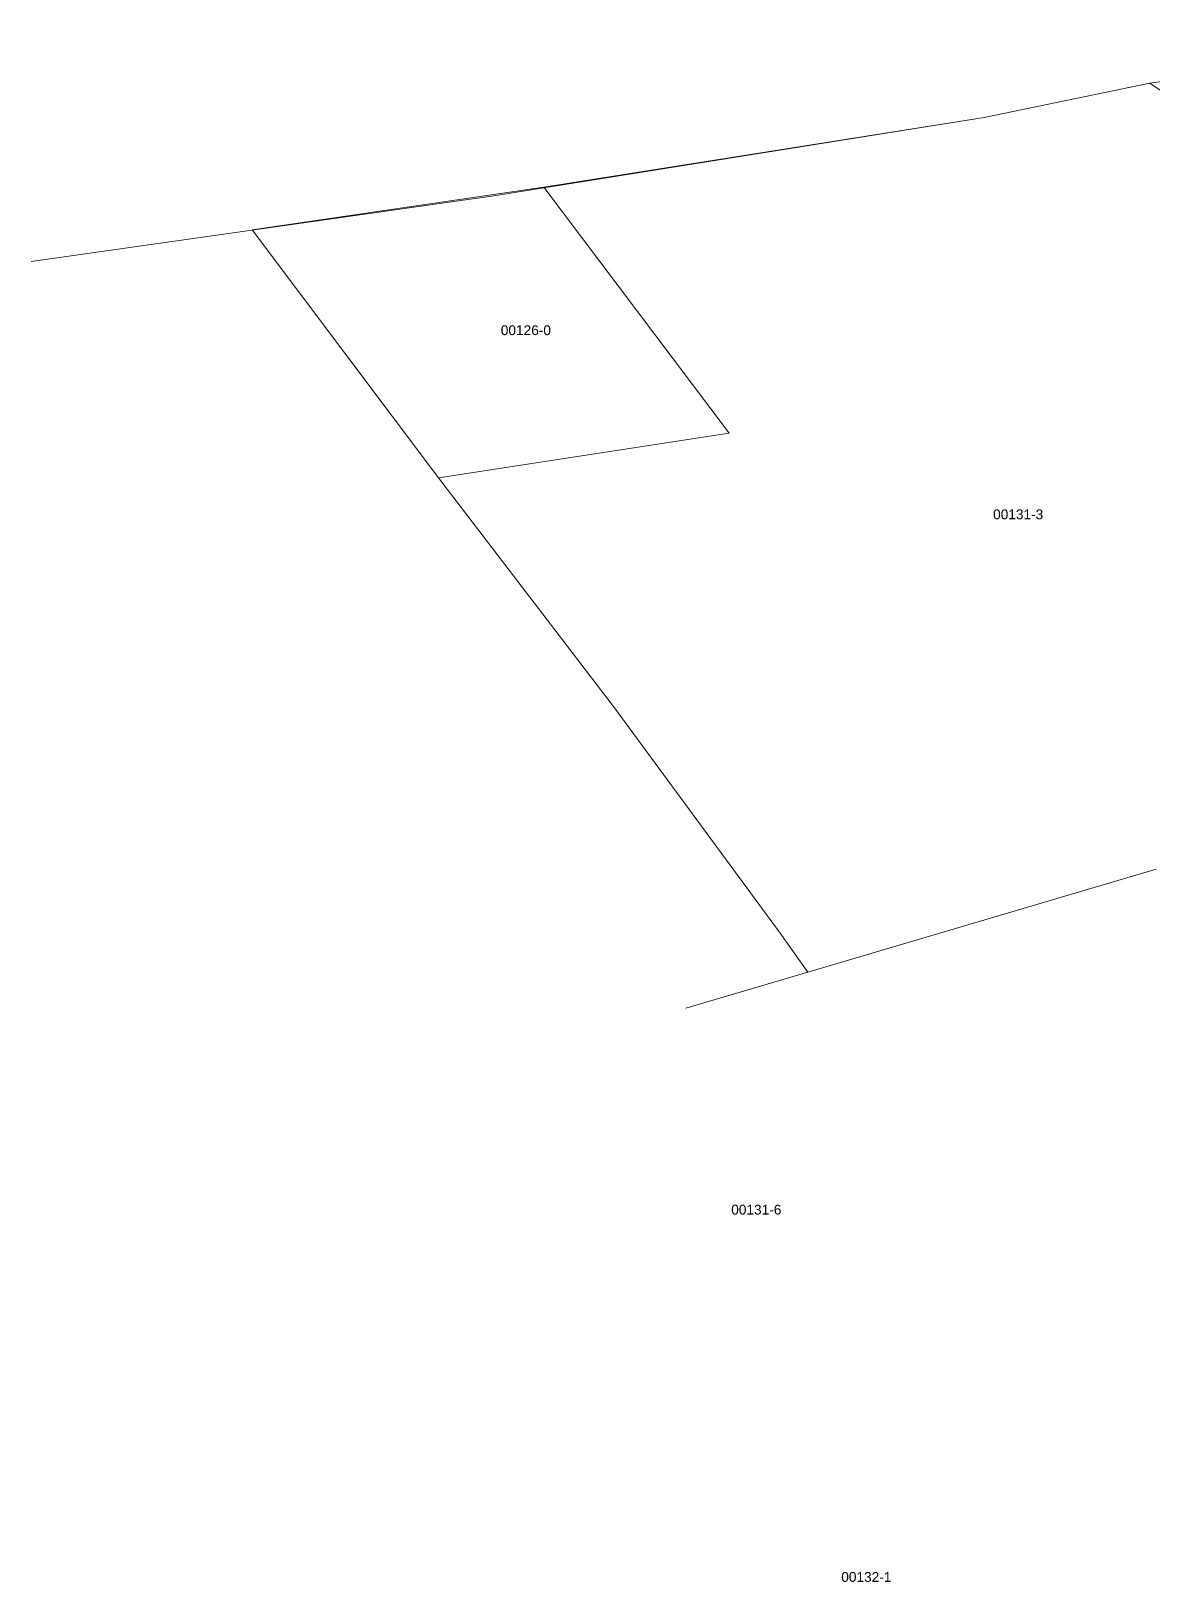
# Model space of a CAD drawing. Header units: metres. Extents: x 7516441 to 7517435, y 4691974 to 4693345.
# Drawn here: x 7516440.8 to 7516555.5, y 4692257.7 to 4692416.2 of the extents above; entities that cross this region are included whole.
import ezdxf

# ---------------------------------------------------------------- set-up
doc = ezdxf.new("R2010")
doc.units = ezdxf.units.M
doc.layers.add('Nr-Kojshi', color=251, linetype='Continuous', lineweight=0)
doc.layers.add('Parc-Kojshi', color=251, linetype='Continuous', lineweight=0)
doc.styles.get("Standard").update_dxf_attribs({"font": 'arial.ttf'})

msp = doc.modelspace()

# ---------------------------------------------------------------- linework, layer by layer
at = {"layer": 'Parc-Kojshi'}
for points in [[(7516555.177, 4692410.894), (7516591.82, 4692416.235)], [(7516538.241, 4692407.387), (7516555.177, 4692410.894)], [(7516555.177, 4692410.894), (7516538.241, 4692407.387)], [(7516562.238, 4692406.123), (7516555.177, 4692410.894)], [(7516488.09, 4692399.375), (7516538.241, 4692407.387)], [(7516538.241, 4692407.387), (7516493.21, 4692400.277)], [(7516493.21, 4692400.277), (7516463.4, 4692395.919)], [(7516512.149, 4692375.107), (7516493.21, 4692400.277)], [(7516440.781, 4692392.657), (7516488.09, 4692399.375)], [(7516463.4, 4692395.919), (7516482.429, 4692370.559)], [(7516482.429, 4692370.559), (7516512.149, 4692375.107)], [(7516482.429, 4692370.559), (7516500.32, 4692347.18)], [(7516500.32, 4692347.18), (7516517.38, 4692324)], [(7516520.19, 4692320.03), (7516555.803, 4692330.562)], [(7516517.38, 4692324), (7516520.19, 4692320.03)], [(7516520.19, 4692320.03), (7516507.739, 4692316.351)]]:
    msp.add_lwpolyline(points, dxfattribs=at)

# ---------------------------------------------------------------- texts
at = {"layer": 'Nr-Kojshi'}
for s, p in [('00126-0', (7516488.81, 4692385.148)), ('00131-3', (7516539.144, 4692366.324)), ('00131-6', (7516512.371, 4692295.237)), ('00132-1', (7516523.621, 4692257.683))]:
    msp.add_text(s, height=1, dxfattribs=at).set_placement(p)

doc.saveas('drawing.dxf')
